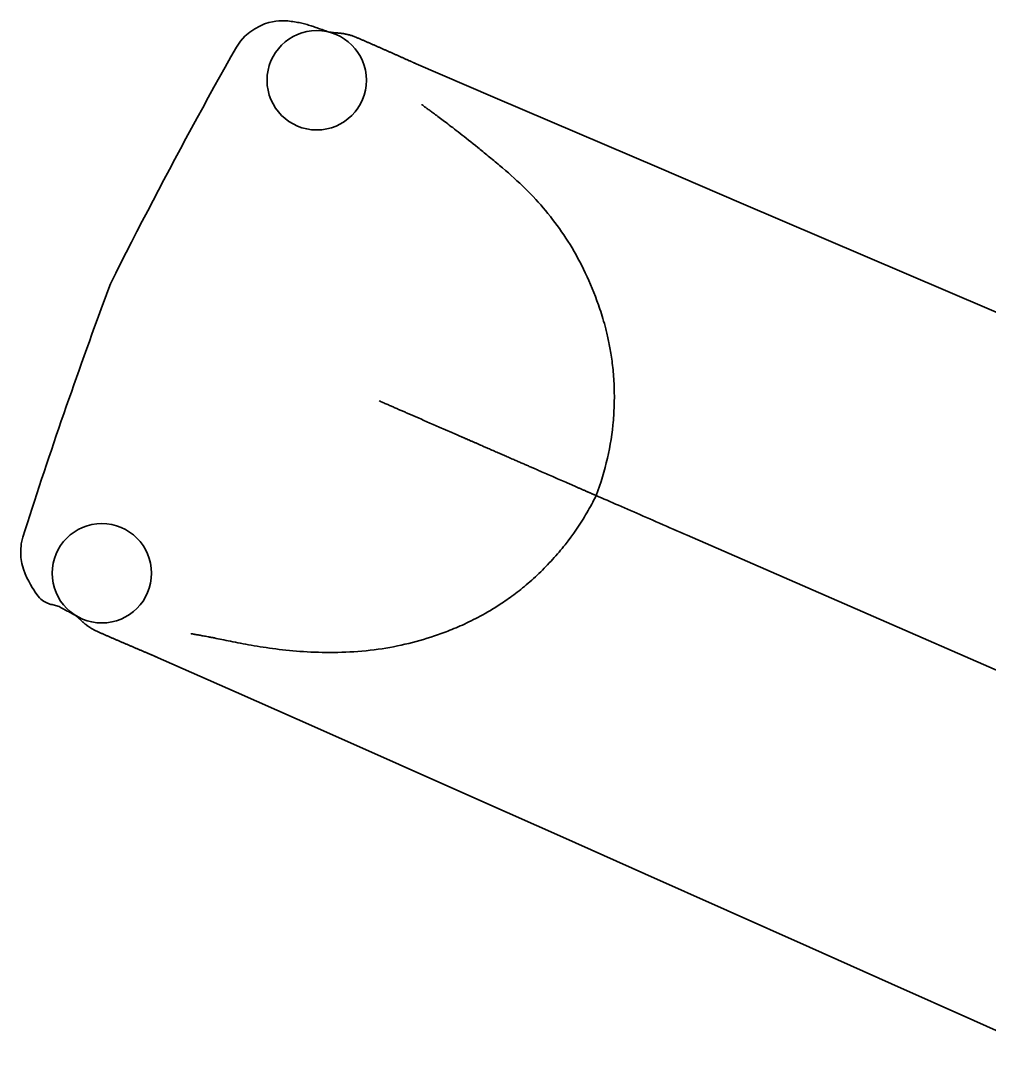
# Model space of a CAD drawing. Header units: millimetres. Extents: x -50172 to 90294, y -80883 to 956680.
# Drawn here: x 2581.42 to 2610.67, y -21526.96 to -21495.67 of the extents above; entities that cross this region are included whole.
import ezdxf

# ---------------------------------------------------------------- set-up
doc = ezdxf.new("R2010")
doc.units = ezdxf.units.MM
doc.header["$MEASUREMENT"] = 0
doc.layers.add('0_Pen_No__7', color=7, linetype='Continuous', lineweight=35)

msp = doc.modelspace()

# ---------------------------------------------------------------- linework, layer by layer
at = {"layer": '0_Pen_No__7', "linetype": 'Continuous', "flags": 128}
for points in [[(2587.938, -21496.468), (2588.057, -21496.292), (2588.192, -21496.141), (2588.338, -21496.016), (2588.489, -21495.914), (2588.64, -21495.833), (2588.784, -21495.772), (2588.916, -21495.729), (2589.029, -21495.704), (2589.128, -21495.688), (2589.216, -21495.678), (2589.295, -21495.674), (2589.366, -21495.673), (2589.43, -21495.676), (2589.488, -21495.681), (2589.543, -21495.687), (2589.594, -21495.693), (2589.644, -21495.7), (2589.692, -21495.707), (2589.738, -21495.715), (2589.784, -21495.723), (2589.828, -21495.731), (2589.872, -21495.74), (2589.914, -21495.75), (2589.955, -21495.76), (2589.996, -21495.77), (2590.035, -21495.781), (2590.074, -21495.792), (2590.113, -21495.804), (2590.151, -21495.815), (2590.189, -21495.827), (2590.226, -21495.839), (2590.263, -21495.852), (2590.3, -21495.865), (2590.337, -21495.877), (2590.374, -21495.89), (2590.411, -21495.903), (2590.448, -21495.916), (2590.486, -21495.93), (2590.524, -21495.943), (2590.562, -21495.956), (2590.6, -21495.969), (2590.637, -21495.982), (2590.674, -21495.995), (2590.71, -21496.007), (2590.745, -21496.019), (2590.781, -21496.031), (2590.816, -21496.042)], [(2590.731, -21496.014), (2590.744, -21496.016), (2590.755, -21496.017), (2590.765, -21496.019), (2590.775, -21496.02), (2590.786, -21496.022), (2590.796, -21496.023), (2590.807, -21496.025), (2590.817, -21496.026), (2590.828, -21496.028), (2590.838, -21496.029), (2590.848, -21496.03), (2590.859, -21496.032), (2590.869, -21496.033), (2590.882, -21496.035), (2590.894, -21496.037), (2590.907, -21496.039), (2590.918, -21496.041), (2590.928, -21496.042)], [(2590.91, -21496.04), (2590.925, -21496.04), (2590.944, -21496.041), (2590.955, -21496.041), (2590.966, -21496.042), (2590.979, -21496.042), (2590.992, -21496.043), (2591.006, -21496.044), (2591.021, -21496.045), (2591.036, -21496.047), (2591.053, -21496.048), (2591.07, -21496.05), (2591.088, -21496.052), (2591.107, -21496.054), (2591.126, -21496.057), (2591.146, -21496.06), (2591.167, -21496.063), (2591.188, -21496.067), (2591.21, -21496.071), (2591.232, -21496.075), (2591.254, -21496.08), (2591.277, -21496.085), (2591.3, -21496.09), (2591.323, -21496.096), (2591.346, -21496.103), (2591.37, -21496.109), (2591.394, -21496.117), (2591.418, -21496.124), (2591.442, -21496.132), (2591.466, -21496.14), (2591.491, -21496.149), (2591.515, -21496.159), (2591.539, -21496.168), (2591.564, -21496.178), (2591.584, -21496.187), (2591.604, -21496.196), (2591.624, -21496.204), (2591.644, -21496.213), (2591.664, -21496.222), (2591.685, -21496.23), (2591.705, -21496.239), (2591.725, -21496.248), (2591.745, -21496.257), (2591.765, -21496.265), (2591.785, -21496.274), (2591.805, -21496.283), (2591.825, -21496.291), (2591.846, -21496.3), (2591.866, -21496.309), (2591.886, -21496.318), (2591.906, -21496.326), (2591.926, -21496.335), (2591.946, -21496.344), (2591.966, -21496.353), (2591.986, -21496.361), (2592.006, -21496.37), (2592.026, -21496.379), (2592.046, -21496.388), (2592.066, -21496.397), (2592.086, -21496.405), (2592.106, -21496.414), (2592.126, -21496.423), (2592.146, -21496.432), (2592.166, -21496.441), (2592.187, -21496.449), (2592.207, -21496.458), (2592.227, -21496.467), (2592.247, -21496.476), (2592.267, -21496.485), (2592.287, -21496.493), (2592.307, -21496.502), (2592.327, -21496.511), (2592.347, -21496.52), (2592.367, -21496.529), (2592.387, -21496.538), (2592.407, -21496.547), (2592.427, -21496.555), (2592.447, -21496.564), (2592.467, -21496.573), (2592.487, -21496.582), (2592.507, -21496.591), (2592.527, -21496.6), (2592.547, -21496.609), (2592.567, -21496.618), (2592.587, -21496.627), (2592.607, -21496.636), (2592.627, -21496.645), (2592.647, -21496.653), (2592.667, -21496.662), (2592.687, -21496.671), (2592.707, -21496.68), (2592.728, -21496.689), (2592.748, -21496.698), (2592.768, -21496.707), (2592.788, -21496.716), (2592.808, -21496.725), (2592.828, -21496.734), (2592.848, -21496.743), (2592.868, -21496.752), (2592.888, -21496.761), (2592.908, -21496.77), (2592.928, -21496.779), (2592.947, -21496.787), (2592.967, -21496.796), (2592.987, -21496.805), (2593.006, -21496.814), (2593.025, -21496.822), (2593.045, -21496.831), (2593.064, -21496.839), (2593.083, -21496.848), (2593.101, -21496.856), (2593.119, -21496.864), (2593.137, -21496.872), (2593.154, -21496.88), (2593.171, -21496.888), (2593.188, -21496.895), (2593.204, -21496.902), (2593.219, -21496.909), (2593.233, -21496.915), (2593.247, -21496.921), (2593.26, -21496.927), (2593.272, -21496.933), (2593.284, -21496.938), (2593.294, -21496.942), (2593.304, -21496.947), (2593.321, -21496.954), (2593.335, -21496.96), (2593.346, -21496.965), (2593.358, -21496.97), (2593.367, -21496.975)], [(2581.489, -21511.258), (2581.557, -21511.042), (2581.626, -21510.825), (2581.696, -21510.607), (2581.766, -21510.389), (2581.837, -21510.17), (2581.909, -21509.95), (2581.982, -21509.731), (2582.054, -21509.511), (2582.128, -21509.291), (2582.201, -21509.071), (2582.275, -21508.852), (2582.349, -21508.632), (2582.423, -21508.413), (2582.498, -21508.194), (2582.573, -21507.974), (2582.648, -21507.755), (2582.724, -21507.536), (2582.8, -21507.317), (2582.876, -21507.098), (2582.952, -21506.88), (2583.029, -21506.661), (2583.106, -21506.442), (2583.183, -21506.224), (2583.261, -21506.005), (2583.339, -21505.787), (2583.417, -21505.569), (2583.496, -21505.351), (2583.574, -21505.133), (2583.653, -21504.915), (2583.733, -21504.697), (2583.812, -21504.479), (2583.892, -21504.262), (2583.972, -21504.045), (2584.053, -21503.827), (2584.134, -21503.61), (2584.292, -21503.295), (2584.451, -21502.981), (2584.611, -21502.667), (2584.771, -21502.353), (2584.932, -21502.039), (2585.094, -21501.726), (2585.257, -21501.414), (2585.42, -21501.101), (2585.584, -21500.789), (2585.748, -21500.477), (2585.913, -21500.166), (2586.079, -21499.855), (2586.245, -21499.543), (2586.412, -21499.231), (2586.58, -21498.92), (2586.749, -21498.608), (2586.918, -21498.298), (2587.088, -21497.989), (2587.257, -21497.681), (2587.428, -21497.374), (2587.598, -21497.07), (2587.768, -21496.767), (2587.938, -21496.468)], [(2613.169, -21505.446), (2610.668, -21504.38), (2608.169, -21503.313), (2605.673, -21502.247), (2603.181, -21501.182), (2600.696, -21500.118), (2598.22, -21499.057), (2595.752, -21497.999), (2593.296, -21496.944)], [(2616.675, -21517.8), (2601.55, -21511.205), (2601.444, -21511.158), (2601.337, -21511.112), (2601.232, -21511.066), (2601.127, -21511.02), (2601.023, -21510.975), (2600.92, -21510.93), (2600.817, -21510.885), (2600.715, -21510.84), (2600.614, -21510.796), (2600.514, -21510.753), (2600.415, -21510.709), (2600.316, -21510.667), (2600.219, -21510.624), (2600.122, -21510.582), (2600.027, -21510.54), (2599.932, -21510.499), (2599.838, -21510.458), (2599.746, -21510.418), (2599.654, -21510.378), (2599.564, -21510.338), (2599.474, -21510.299), (2599.386, -21510.261), (2599.299, -21510.223), (2599.213, -21510.185), (2599.128, -21510.148), (2599.044, -21510.112), (2598.962, -21510.076), (2598.88, -21510.04), (2598.8, -21510.005), (2598.851, -21509.867), (2598.899, -21509.727), (2598.945, -21509.586), (2598.989, -21509.445), (2599.03, -21509.304), (2599.068, -21509.162), (2599.104, -21509.02), (2599.138, -21508.878), (2599.169, -21508.736), (2599.197, -21508.594), (2599.223, -21508.452), (2599.247, -21508.309), (2599.268, -21508.166), (2599.287, -21508.022), (2599.303, -21507.877), (2599.31, -21507.804), (2599.317, -21507.731), (2599.323, -21507.658), (2599.328, -21507.584), (2599.333, -21507.511), (2599.337, -21507.437), (2599.341, -21507.363), (2599.343, -21507.289), (2599.345, -21507.215), (2599.347, -21507.141), (2599.348, -21507.067), (2599.348, -21506.993), (2599.347, -21506.919), (2599.346, -21506.846), (2599.344, -21506.772), (2599.341, -21506.699), (2599.338, -21506.627), (2599.334, -21506.555), (2599.33, -21506.484), (2599.325, -21506.413), (2599.32, -21506.344), (2599.314, -21506.276), (2599.307, -21506.208), (2599.3, -21506.142), (2599.293, -21506.077), (2599.285, -21506.013), (2599.277, -21505.95), (2599.269, -21505.888), (2599.26, -21505.828), (2599.251, -21505.769), (2599.242, -21505.711), (2599.233, -21505.654), (2599.223, -21505.599), (2599.214, -21505.545), (2599.204, -21505.492), (2599.194, -21505.441), (2599.184, -21505.39), (2599.174, -21505.341), (2599.163, -21505.293), (2599.153, -21505.245), (2599.143, -21505.199), (2599.132, -21505.153), (2599.122, -21505.108), (2599.111, -21505.064), (2599.101, -21505.021), (2599.09, -21504.978), (2599.079, -21504.937), (2599.069, -21504.896), (2599.058, -21504.855), (2599.047, -21504.816), (2599.025, -21504.738), (2599.003, -21504.663), (2598.981, -21504.591), (2598.958, -21504.52), (2598.936, -21504.451), (2598.913, -21504.383), (2598.89, -21504.317), (2598.868, -21504.252), (2598.821, -21504.124), (2598.774, -21503.999), (2598.726, -21503.875), (2598.677, -21503.754), (2598.627, -21503.634), (2598.576, -21503.516), (2598.524, -21503.4), (2598.471, -21503.286), (2598.417, -21503.173), (2598.362, -21503.063), (2598.305, -21502.954), (2598.248, -21502.846), (2598.19, -21502.74), (2598.131, -21502.636), (2598.071, -21502.533), (2598.01, -21502.432), (2597.948, -21502.332), (2597.885, -21502.234), (2597.821, -21502.137), (2597.756, -21502.041), (2597.689, -21501.947), (2597.622, -21501.854), (2597.554, -21501.762), (2597.485, -21501.671), (2597.415, -21501.581), (2597.343, -21501.493), (2597.271, -21501.405), (2597.198, -21501.319), (2597.123, -21501.233), (2597.048, -21501.148), (2596.972, -21501.065), (2596.894, -21500.982), (2596.816, -21500.9), (2596.736, -21500.819), (2596.655, -21500.738), (2596.574, -21500.658), (2596.491, -21500.579), (2596.407, -21500.501), (2596.322, -21500.423), (2596.237, -21500.346), (2596.15, -21500.269), (2596.062, -21500.193), (2595.973, -21500.117), (2595.883, -21500.041), (2595.838, -21500.004), (2595.794, -21499.967), (2595.75, -21499.931), (2595.706, -21499.895), (2595.664, -21499.86), (2595.621, -21499.825), (2595.58, -21499.79), (2595.538, -21499.757), (2595.498, -21499.723), (2595.457, -21499.69), (2595.418, -21499.658), (2595.378, -21499.625), (2595.339, -21499.594), (2595.301, -21499.563), (2595.263, -21499.532), (2595.226, -21499.502), (2595.153, -21499.443), (2595.081, -21499.385), (2595.011, -21499.329), (2594.944, -21499.275), (2594.878, -21499.223), (2594.814, -21499.172), (2594.751, -21499.123), (2594.691, -21499.076), (2594.632, -21499.03), (2594.575, -21498.985), (2594.52, -21498.942), (2594.466, -21498.901), (2594.415, -21498.861), (2594.364, -21498.823), (2594.316, -21498.785), (2594.269, -21498.75), (2594.224, -21498.716), (2594.18, -21498.683), (2594.138, -21498.651), (2594.098, -21498.621), (2594.059, -21498.592), (2594.021, -21498.564), (2593.986, -21498.538), (2593.951, -21498.512), (2593.918, -21498.488), (2593.887, -21498.465), (2593.857, -21498.443), (2593.829, -21498.422), (2593.802, -21498.403), (2593.776, -21498.384), (2593.752, -21498.366), (2593.729, -21498.35), (2593.707, -21498.334), (2593.687, -21498.32), (2593.668, -21498.306), (2593.651, -21498.293), (2593.634, -21498.281), (2593.619, -21498.27), (2593.605, -21498.26), (2593.593, -21498.25), (2593.581, -21498.242), (2593.571, -21498.234), (2593.562, -21498.227), (2593.547, -21498.216), (2593.536, -21498.207), (2593.525, -21498.199)], [(2598.798, -21510.005), (2598.789, -21510), (2598.779, -21509.996), (2598.769, -21509.992), (2598.758, -21509.987), (2598.745, -21509.981), (2598.732, -21509.976), (2598.717, -21509.969), (2598.702, -21509.963), (2598.686, -21509.956), (2598.67, -21509.949), (2598.637, -21509.934), (2598.621, -21509.927), (2598.605, -21509.92), (2598.589, -21509.913), (2598.574, -21509.907), (2598.558, -21509.9), (2598.541, -21509.892), (2598.524, -21509.885), (2598.507, -21509.878), (2598.49, -21509.87), (2598.472, -21509.862), (2598.454, -21509.855), (2598.436, -21509.847), (2598.417, -21509.838), (2598.399, -21509.83), (2598.379, -21509.822), (2598.36, -21509.813), (2598.34, -21509.805), (2598.32, -21509.796), (2598.3, -21509.787), (2598.28, -21509.778), (2598.259, -21509.769), (2598.238, -21509.76), (2598.217, -21509.751), (2598.195, -21509.742), (2598.174, -21509.732), (2598.152, -21509.723), (2598.13, -21509.713), (2598.108, -21509.704), (2598.086, -21509.694), (2598.063, -21509.684), (2598.04, -21509.674), (2598.018, -21509.664), (2597.995, -21509.654), (2597.971, -21509.644), (2597.948, -21509.634), (2597.925, -21509.624), (2597.901, -21509.613), (2597.878, -21509.603), (2597.83, -21509.582), (2597.782, -21509.561), (2597.734, -21509.54), (2597.685, -21509.519), (2597.636, -21509.498), (2597.587, -21509.477), (2597.489, -21509.434), (2597.391, -21509.391), (2597.343, -21509.37), (2597.294, -21509.349), (2597.246, -21509.328), (2597.198, -21509.307), (2597.15, -21509.286), (2597.126, -21509.275), (2597.103, -21509.265), (2597.056, -21509.245), (2597.032, -21509.234), (2597.008, -21509.224), (2596.984, -21509.213), (2596.96, -21509.203), (2596.935, -21509.192), (2596.91, -21509.181), (2596.884, -21509.17), (2596.858, -21509.159), (2596.832, -21509.147), (2596.806, -21509.136), (2596.779, -21509.124), (2596.752, -21509.112), (2596.725, -21509.101), (2596.698, -21509.089), (2596.67, -21509.076), (2596.642, -21509.064), (2596.613, -21509.052), (2596.584, -21509.039), (2596.555, -21509.027), (2596.526, -21509.014), (2596.496, -21509.001), (2596.466, -21508.988), (2596.436, -21508.974), (2596.405, -21508.961), (2596.374, -21508.948), (2596.343, -21508.934), (2596.311, -21508.92), (2596.28, -21508.906), (2596.247, -21508.892), (2596.215, -21508.878), (2596.182, -21508.864), (2596.149, -21508.849), (2596.115, -21508.835), (2596.081, -21508.82), (2596.047, -21508.805), (2596.013, -21508.79), (2595.978, -21508.775), (2595.943, -21508.759), (2595.907, -21508.744), (2595.872, -21508.728), (2595.836, -21508.713), (2595.799, -21508.697), (2595.763, -21508.681), (2595.726, -21508.665), (2595.688, -21508.648), (2595.651, -21508.632), (2595.613, -21508.616), (2595.575, -21508.599), (2595.536, -21508.582), (2595.497, -21508.565), (2595.42, -21508.531), (2595.381, -21508.514), (2595.342, -21508.497), (2595.302, -21508.48), (2595.262, -21508.463), (2595.242, -21508.454), (2595.222, -21508.445), (2595.202, -21508.436), (2595.182, -21508.428), (2595.161, -21508.419), (2595.141, -21508.41), (2595.121, -21508.401), (2595.102, -21508.393), (2595.082, -21508.384), (2595.063, -21508.376), (2595.044, -21508.367), (2595.025, -21508.359), (2595.006, -21508.351), (2594.988, -21508.343), (2594.969, -21508.335), (2594.951, -21508.327), (2594.934, -21508.319), (2594.916, -21508.312), (2594.899, -21508.304), (2594.881, -21508.297), (2594.864, -21508.289), (2594.848, -21508.282), (2594.831, -21508.275), (2594.815, -21508.268), (2594.799, -21508.261), (2594.783, -21508.254), (2594.767, -21508.247), (2594.752, -21508.24), (2594.737, -21508.233), (2594.722, -21508.227), (2594.707, -21508.221), (2594.693, -21508.214), (2594.678, -21508.208), (2594.664, -21508.202), (2594.65, -21508.196), (2594.637, -21508.19), (2594.623, -21508.184), (2594.61, -21508.178), (2594.597, -21508.173), (2594.585, -21508.167), (2594.572, -21508.162), (2594.56, -21508.156), (2594.548, -21508.151), (2594.536, -21508.146), (2594.442, -21508.105), (2594.253, -21508.022), (2594.063, -21507.94), (2593.969, -21507.899), (2593.875, -21507.858), (2593.781, -21507.817), (2593.687, -21507.776), (2593.593, -21507.735), (2593.5, -21507.694), (2593.453, -21507.674), (2593.43, -21507.663), (2593.406, -21507.653), (2593.382, -21507.643), (2593.358, -21507.633), (2593.335, -21507.622), (2593.31, -21507.612), (2593.286, -21507.601), (2593.262, -21507.59), (2593.238, -21507.58), (2593.213, -21507.569), (2593.189, -21507.558), (2593.164, -21507.548), (2593.139, -21507.537), (2593.114, -21507.526), (2593.089, -21507.515), (2593.064, -21507.504), (2593.038, -21507.493), (2593.013, -21507.482), (2592.987, -21507.471), (2592.962, -21507.459), (2592.936, -21507.448), (2592.91, -21507.437), (2592.884, -21507.425), (2592.857, -21507.414), (2592.831, -21507.403), (2592.804, -21507.391), (2592.778, -21507.379), (2592.751, -21507.368), (2592.724, -21507.356), (2592.697, -21507.344), (2592.67, -21507.332), (2592.643, -21507.32), (2592.615, -21507.308), (2592.588, -21507.296), (2592.56, -21507.284), (2592.532, -21507.272), (2592.504, -21507.26), (2592.476, -21507.248), (2592.448, -21507.235), (2592.419, -21507.223), (2592.391, -21507.21), (2592.362, -21507.198), (2592.333, -21507.185), (2592.304, -21507.173), (2592.275, -21507.16), (2592.245, -21507.147)], [(2598.8, -21510.005), (2598.767, -21510.071), (2598.733, -21510.137), (2598.699, -21510.203), (2598.664, -21510.268), (2598.628, -21510.333), (2598.592, -21510.397), (2598.555, -21510.461), (2598.518, -21510.525), (2598.48, -21510.589), (2598.442, -21510.652), (2598.403, -21510.714), (2598.364, -21510.776), (2598.325, -21510.838), (2598.285, -21510.899), (2598.244, -21510.96), (2598.203, -21511.021), (2598.162, -21511.081), (2598.12, -21511.14), (2598.036, -21511.257), (2597.949, -21511.373), (2597.86, -21511.488), (2597.815, -21511.544), (2597.77, -21511.601), (2597.724, -21511.657), (2597.677, -21511.713), (2597.63, -21511.768), (2597.582, -21511.823), (2597.534, -21511.878), (2597.484, -21511.933), (2597.435, -21511.987), (2597.384, -21512.041), (2597.333, -21512.095), (2597.281, -21512.149), (2597.229, -21512.202), (2597.177, -21512.254), (2597.124, -21512.306), (2597.07, -21512.358), (2597.016, -21512.409), (2596.962, -21512.459), (2596.908, -21512.509), (2596.853, -21512.558), (2596.799, -21512.606), (2596.744, -21512.654), (2596.688, -21512.701), (2596.633, -21512.747), (2596.578, -21512.792), (2596.524, -21512.836), (2596.469, -21512.879), (2596.415, -21512.921), (2596.361, -21512.962), (2596.308, -21513.002), (2596.255, -21513.041), (2596.202, -21513.079), (2596.151, -21513.116), (2596.1, -21513.152), (2596.049, -21513.187), (2596, -21513.221), (2595.951, -21513.253), (2595.904, -21513.285), (2595.857, -21513.316), (2595.811, -21513.345), (2595.765, -21513.374), (2595.72, -21513.402), (2595.677, -21513.429), (2595.634, -21513.455), (2595.592, -21513.48), (2595.55, -21513.504), (2595.51, -21513.528), (2595.47, -21513.551), (2595.431, -21513.573), (2595.392, -21513.595), (2595.353, -21513.616), (2595.316, -21513.637), (2595.278, -21513.657), (2595.241, -21513.676), (2595.168, -21513.715), (2595.097, -21513.751), (2595.027, -21513.786), (2594.958, -21513.82), (2594.89, -21513.852), (2594.824, -21513.883), (2594.758, -21513.913), (2594.693, -21513.942), (2594.63, -21513.97), (2594.567, -21513.997), (2594.505, -21514.023), (2594.444, -21514.048), (2594.383, -21514.073), (2594.324, -21514.096), (2594.265, -21514.119), (2594.206, -21514.141), (2594.148, -21514.162), (2594.091, -21514.183), (2594.034, -21514.203), (2593.922, -21514.241), (2593.81, -21514.278), (2593.698, -21514.314), (2593.586, -21514.348), (2593.475, -21514.38), (2593.363, -21514.411), (2593.251, -21514.441), (2593.138, -21514.469), (2593.026, -21514.496), (2592.912, -21514.521), (2592.798, -21514.545), (2592.684, -21514.567), (2592.568, -21514.589), (2592.452, -21514.608), (2592.334, -21514.627), (2592.215, -21514.644), (2592.095, -21514.66), (2591.974, -21514.674), (2591.851, -21514.688), (2591.727, -21514.699), (2591.604, -21514.71), (2591.481, -21514.719), (2591.359, -21514.726), (2591.238, -21514.732), (2591.118, -21514.736), (2590.998, -21514.739), (2590.879, -21514.741), (2590.762, -21514.742), (2590.645, -21514.741), (2590.529, -21514.74), (2590.414, -21514.737), (2590.3, -21514.733), (2590.187, -21514.728), (2590.075, -21514.722), (2589.965, -21514.715), (2589.855, -21514.708), (2589.747, -21514.699), (2589.64, -21514.69), (2589.535, -21514.68), (2589.431, -21514.67), (2589.328, -21514.659), (2589.226, -21514.647), (2589.126, -21514.635), (2589.028, -21514.622), (2588.931, -21514.609), (2588.836, -21514.595), (2588.742, -21514.581), (2588.65, -21514.567), (2588.56, -21514.552), (2588.471, -21514.538), (2588.385, -21514.523), (2588.3, -21514.508), (2588.217, -21514.493), (2588.136, -21514.478), (2588.056, -21514.463), (2587.979, -21514.448), (2587.904, -21514.433), (2587.831, -21514.419), (2587.76, -21514.405), (2587.691, -21514.391), (2587.624, -21514.377), (2587.559, -21514.364), (2587.497, -21514.351), (2587.437, -21514.338), (2587.379, -21514.326), (2587.324, -21514.315), (2587.297, -21514.31), (2587.271, -21514.304), (2587.246, -21514.299), (2587.221, -21514.294), (2587.196, -21514.29), (2587.173, -21514.285), (2587.15, -21514.281), (2587.127, -21514.276), (2587.106, -21514.272), (2587.084, -21514.269), (2587.044, -21514.261), (2587.005, -21514.254), (2586.968, -21514.248), (2586.933, -21514.241), (2586.9, -21514.235), (2586.868, -21514.23), (2586.838, -21514.224), (2586.81, -21514.219), (2586.784, -21514.214), (2586.759, -21514.21), (2586.736, -21514.206), (2586.714, -21514.202), (2586.694, -21514.198), (2586.676, -21514.195), (2586.659, -21514.192), (2586.643, -21514.189), (2586.629, -21514.186), (2586.616, -21514.184), (2586.605, -21514.182), (2586.586, -21514.179), (2586.572, -21514.176), (2586.559, -21514.174)], [(2583.135, -21513.656), (2583.103, -21513.638), (2583.07, -21513.62), (2583.037, -21513.602), (2583.003, -21513.584), (2582.969, -21513.566), (2582.935, -21513.548), (2582.9, -21513.529), (2582.864, -21513.51), (2582.828, -21513.491), (2582.793, -21513.472), (2582.757, -21513.453), (2582.721, -21513.433), (2582.685, -21513.414), (2582.649, -21513.394), (2582.614, -21513.374), (2582.579, -21513.358), (2582.544, -21513.344), (2582.51, -21513.332), (2582.475, -21513.323), (2582.44, -21513.314), (2582.406, -21513.306), (2582.371, -21513.298), (2582.336, -21513.289), (2582.3, -21513.28), (2582.265, -21513.268), (2582.228, -21513.254), (2582.191, -21513.237), (2582.153, -21513.217), (2582.115, -21513.192), (2582.075, -21513.163), (2582.035, -21513.129), (2581.993, -21513.088), (2581.95, -21513.041), (2581.906, -21512.988), (2581.861, -21512.926), (2581.814, -21512.856), (2581.766, -21512.778), (2581.716, -21512.69), (2581.664, -21512.592), (2581.611, -21512.484), (2581.556, -21512.364), (2581.503, -21512.224), (2581.459, -21512.058), (2581.431, -21511.873), (2581.423, -21511.674), (2581.441, -21511.467), (2581.489, -21511.258)], [(2583.209, -21513.736), (2583.2, -21513.73), (2583.192, -21513.723), (2583.182, -21513.715), (2583.173, -21513.708), (2583.164, -21513.7), (2583.154, -21513.693), (2583.144, -21513.685), (2583.134, -21513.676), (2583.124, -21513.668), (2583.114, -21513.66), (2583.105, -21513.652), (2583.095, -21513.644), (2583.085, -21513.636), (2583.076, -21513.629), (2583.066, -21513.621), (2583.057, -21513.613)], [(2585.555, -21514.891), (2585.545, -21514.887), (2585.533, -21514.882), (2585.522, -21514.877), (2585.508, -21514.871), (2585.491, -21514.864), (2585.482, -21514.86), (2585.471, -21514.855), (2585.46, -21514.851), (2585.447, -21514.845), (2585.434, -21514.84), (2585.42, -21514.834), (2585.405, -21514.827), (2585.39, -21514.821), (2585.374, -21514.814), (2585.358, -21514.807), (2585.341, -21514.8), (2585.323, -21514.792), (2585.305, -21514.785), (2585.287, -21514.777), (2585.268, -21514.769), (2585.249, -21514.761), (2585.23, -21514.753), (2585.211, -21514.745), (2585.191, -21514.736), (2585.172, -21514.728), (2585.152, -21514.72), (2585.132, -21514.711), (2585.112, -21514.703), (2585.092, -21514.694), (2585.072, -21514.686), (2585.052, -21514.677), (2585.032, -21514.669), (2585.012, -21514.66), (2584.991, -21514.651), (2584.971, -21514.643), (2584.951, -21514.634), (2584.931, -21514.625), (2584.91, -21514.617), (2584.89, -21514.608), (2584.87, -21514.6), (2584.85, -21514.591), (2584.829, -21514.582), (2584.809, -21514.574), (2584.789, -21514.565), (2584.769, -21514.556), (2584.749, -21514.548), (2584.728, -21514.539), (2584.708, -21514.531), (2584.688, -21514.522), (2584.668, -21514.513), (2584.648, -21514.505), (2584.628, -21514.496), (2584.608, -21514.488), (2584.588, -21514.479), (2584.567, -21514.47), (2584.547, -21514.462), (2584.527, -21514.453), (2584.507, -21514.444), (2584.487, -21514.436), (2584.467, -21514.427), (2584.447, -21514.418), (2584.427, -21514.41), (2584.407, -21514.401), (2584.387, -21514.392), (2584.367, -21514.384), (2584.346, -21514.375), (2584.326, -21514.366), (2584.306, -21514.358), (2584.286, -21514.349), (2584.266, -21514.34), (2584.246, -21514.332), (2584.226, -21514.323), (2584.206, -21514.314), (2584.186, -21514.305), (2584.166, -21514.297), (2584.146, -21514.288), (2584.125, -21514.279), (2584.105, -21514.27), (2584.085, -21514.262), (2584.065, -21514.253), (2584.045, -21514.244), (2584.025, -21514.235), (2584.005, -21514.227), (2583.985, -21514.218), (2583.965, -21514.209), (2583.945, -21514.2), (2583.925, -21514.191), (2583.905, -21514.182), (2583.884, -21514.174), (2583.864, -21514.165), (2583.844, -21514.156), (2583.824, -21514.147), (2583.804, -21514.138), (2583.784, -21514.129), (2583.764, -21514.12), (2583.744, -21514.112), (2583.72, -21514.101), (2583.696, -21514.089), (2583.673, -21514.078), (2583.65, -21514.066), (2583.627, -21514.054), (2583.605, -21514.042), (2583.583, -21514.029), (2583.561, -21514.017), (2583.54, -21514.004), (2583.519, -21513.991), (2583.499, -21513.978), (2583.48, -21513.964), (2583.46, -21513.951), (2583.442, -21513.938), (2583.424, -21513.925), (2583.406, -21513.912), (2583.389, -21513.899), (2583.372, -21513.886), (2583.357, -21513.873), (2583.342, -21513.861), (2583.327, -21513.849), (2583.314, -21513.837), (2583.301, -21513.826), (2583.288, -21513.815), (2583.277, -21513.804), (2583.266, -21513.794), (2583.256, -21513.784), (2583.246, -21513.775), (2583.237, -21513.766), (2583.229, -21513.758), (2583.221, -21513.751), (2583.208, -21513.738), (2583.197, -21513.727)], [(2585.486, -21514.861), (2587.93, -21515.943), (2590.384, -21517.03), (2592.847, -21518.123), (2595.317, -21519.22), (2597.793, -21520.321), (2600.272, -21521.425), (2602.755, -21522.53), (2605.238, -21523.637), (2607.72, -21524.745), (2610.2, -21525.853), (2612.676, -21526.96)]]:
    msp.add_lwpolyline(points, dxfattribs=at)
at = {"layer": '0_Pen_No__7', "linetype": 'Continuous'}
for centre in [(2590.36, -21497.471), (2583.872, -21512.35)]:
    msp.add_circle(centre, 1.5, dxfattribs=at)

doc.saveas('drawing.dxf')
